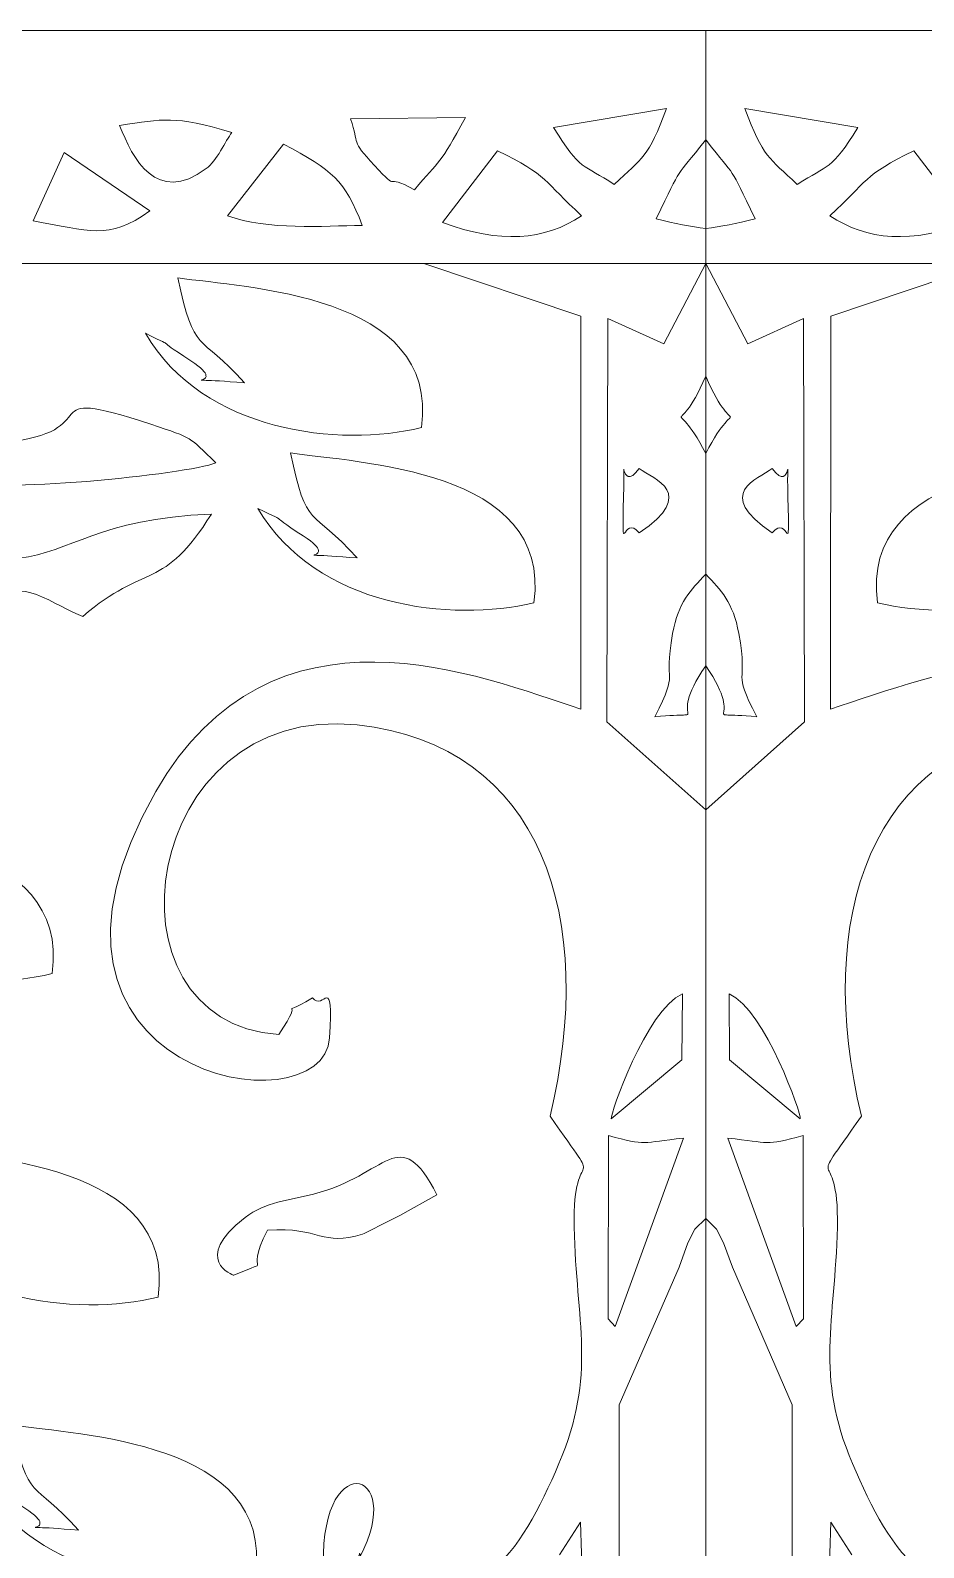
# Model space of a CAD drawing. Header units: inches. Extents: x 249 to 1192, y -18 to 440.
# Drawn here: x 599.886 to 600.461, y 265.172 to 266.148 of the extents above; entities that cross this region are included whole.
import ezdxf

# ---------------------------------------------------------------- set-up
doc = ezdxf.new("R2010")
doc.units = ezdxf.units.IN
doc.header["$MEASUREMENT"] = 0
doc.layers.add('ACP', color=15, linetype='Continuous', lineweight=15)
doc.layers.add('KOLOM', color=5, linetype='Continuous')

# ---------------------------------------------------------------- blocks, each defined once
blk = doc.blocks.new('GOTGAA')
for points in [[(0.01962130052610511, 2.461579883541902), (1.019621299984611, -0.03842011650981324), (0.0196212999846109, -0.03842011650981324), (0.0196212999846109, 2.461579883490187)], [(0.01962129998461107, 2.057692524164811), (0.7980663558168338, 0.1115798834901867), (0.0196212999846109, 0.1115798834901868)], [(0.07530811284359361, 1.044599092672313), (0.07530811284359361, 0.8460018039387058)], [(0.07530811284359361, 0.8460018039387058), (0.03674070664552108, 0.7573517301109591), (0.03112280229400398, 0.7416402238406994), (0.02662773359450213, 0.7328948595819793), (0.01962129998776476, 0.7260506965004745)], [(0.08323427488669738, 0.4064614234084942), (0.01962129998461091, 0.4631230870872716)], [(0.01962129998461094, 0.1115798834901866), (0.04668091871656043, 0.1633165509045066), (0.08259606341131857, 0.146892877354341), (0.08323427488669738, 0.4064614234084942)], [(0.09991816343138461, 0.3982523256527767), (0.100019510316261, 0.1455616723960461), (0.2009250381295035, 0.1115798834901866)]]:
    blk.add_lwpolyline(points)
for points in [[(0.1001044225712387, 0.9214652060842166), (0.09310327019557907, 1.143039626711851), (0.1114497954742051, 1.121515739635195), (0.1339844122952349, 1.299168611615059)], [(0.1339844122952349, 1.299168611615059), (0.1114497954742051, 1.121515739635195), (0.09310327019557907, 1.143039626711851), (0.1001044225712387, 0.9214652060842166)], [(0.1140848144825715, 0.8837751213075828), (0.1384984573324363, 0.9409703727771244), (0.1683190934489489, 0.9918766391705651), (0.2428419231377484, 0.9496615529367363)], [(0.2428419231377484, 0.9496615529367363), (0.1683190934489489, 0.9918766391705651), (0.1384984573324363, 0.9409703727771244), (0.1140848144825715, 0.8837751213075828)], [(0.2395522580347879, 0.9386147424785847), (0.2141936239605089, 0.8833450818228492), (0.2742156317882983, 0.8735582596639169), (0.2646698508692162, 0.9647786734223645)], [(0.2646698508692162, 0.9647786734223645), (0.2742156317882983, 0.8735582596639169), (0.2141936239605089, 0.8833450818228492), (0.2395522580347879, 0.9386147424785847)], [(0.2428419231377484, 0.9496615529367363), (0.2399603846795347, 0.93060559946355), (0.2462794999106173, 0.9532799106394931), (0.2395522580347879, 0.9386147424785847)], [(0.2395522580347879, 0.9386147424785847), (0.2462794999106173, 0.9532799106394931), (0.2399603846795347, 0.93060559946355), (0.2428419231377484, 0.9496615529367363)], [(0.1137150353078008, 0.9424111420062311), (0.1137150353078008, 0.9424111420062311), (0.1001044225712387, 0.9214652060842166), (0.1001044225712387, 0.9214652060842166)], [(0.1001044225712387, 0.9214652060842166), (0.1001044225712387, 0.9214652060842166), (0.1137150353078008, 0.9424111420062311), (0.1137150353078008, 0.9424111420062311)], [(0.1043226442686236, 0.7315575783419503), (0.1029887001344506, 0.792527316499152), (0.0895616074327747, 0.8263196548632024), (0.1140848144825715, 0.8837751213075828)], [(0.1140848144825715, 0.8837751213075828), (0.0895616074327747, 0.8263196548632024), (0.1029887001344506, 0.792527316499152), (0.1043226442686236, 0.7315575783419503)], [(0.03383177713732457, 0.6743267185074306), (0.03383177713732457, 0.6743267185074306), (0.07782454251505118, 0.7955704621522652), (0.07782454251505118, 0.7955704621522652)], [(0.07782454251505118, 0.7955704621522652), (0.07782454251505118, 0.7955704621522652), (0.03383177713732457, 0.6743267185074306), (0.03383177713732457, 0.6743267185074306)], [(0.07782454251505118, 0.7955704621522652), (0.07782454251505118, 0.7955704621522652), (0.08244541264718648, 0.7905715955303643), (0.08244541264718648, 0.7905715955303643)], [(0.08244541264718648, 0.7905715955303643), (0.08244541264718648, 0.7905715955303643), (0.07782454251505118, 0.7955704621522652), (0.07782454251505118, 0.7955704621522652)], [(0.08244541264718648, 0.7905715955303643), (0.08244541264718648, 0.7905715955303643), (0.08227010992729512, 0.6726394298284766), (0.08227010992729512, 0.6726394298284766)], [(0.08227010992729512, 0.6726394298284766), (0.08227010992729512, 0.6726394298284766), (0.08244541264718648, 0.7905715955303643), (0.08244541264718648, 0.7905715955303643)], [(0.3016121599813137, 0.733532473045726), (0.3185891327607888, 0.7667057736801599), (0.2943097060558409, 0.7496219758057512), (0.3233551754578342, 0.7625916379727105)], [(0.3233551754578342, 0.7625916379727105), (0.2943097060558409, 0.7496219758057512), (0.3185891327607888, 0.7667057736801599), (0.3016121599813137, 0.733532473045726)], [(0.3233551754578342, 0.7625916379727105), (0.3234565223427712, 0.7624218134628158), (0.3511023090906322, 0.7527856420787897), (0.3160499824273629, 0.7254247222507522)], [(0.3160499824273629, 0.7254247222507522), (0.3511023090906322, 0.7527856420787897), (0.3234565223427712, 0.7624218134628158), (0.3233551754578342, 0.7625916379727105)], [(0.2404013805842614, 0.7361455792141058), (0.2667406142479324, 0.7443738506290047), (0.2675513893274297, 0.7313302326270912), (0.3016121599813137, 0.733532473045726)], [(0.3016121599813137, 0.733532473045726), (0.2675513893274297, 0.7313302326270912), (0.2667406142479324, 0.7443738506290047), (0.2404013805842614, 0.7361455792141058)], [(0.2163712124341589, 0.724052430646603), (0.2191240129574523, 0.7253891138857742), (0.2401219918744346, 0.7360579278541601), (0.2404013805842614, 0.7361455792141058)], [(0.2404013805842614, 0.7361455792141058), (0.2401219918744346, 0.7360579278541601), (0.2191240129574523, 0.7253891138857742), (0.2163712124341589, 0.724052430646603)], [(0.1198095439290225, 0.6601135026712421), (0.08224545798231035, 0.714408041947582), (0.1056045454078289, 0.6728311671783578), (0.1043226442686236, 0.7315575783419503)], [(0.1043226442686236, 0.7315575783419503), (0.1056045454078289, 0.6728311671783578), (0.08224545798231035, 0.714408041947582), (0.1198095439290225, 0.6601135026712421)], [(0.1926067374688917, 0.7108444663447913), (0.1926067374688917, 0.7108444663447913), (0.2163712124341589, 0.724052430646603), (0.2163712124341589, 0.724052430646603)], [(0.2163712124341589, 0.724052430646603), (0.2163712124341589, 0.724052430646603), (0.1926067374688917, 0.7108444663447913), (0.1926067374688917, 0.7108444663447913)], [(0.3160499824273629, 0.7254247222507522), (0.3033131441852591, 0.7154817711069164), (0.2872455542652202, 0.7141971308627129), (0.2719750438996873, 0.7103760793900817)], [(0.2719750438996873, 0.7103760793900817), (0.2872455542652202, 0.7141971308627129), (0.3033131441852591, 0.7154817711069164), (0.3160499824273629, 0.7254247222507522)], [(0.2719750438996873, 0.7103760793900817), (0.2243584426092072, 0.69845823354247), (0.2170915970487123, 0.6632032131093266), (0.1926067374688917, 0.7108444663447913)], [(0.1926067374688917, 0.7108444663447913), (0.2170915970487123, 0.6632032131093266), (0.2243584426092072, 0.69845823354247), (0.2719750438996873, 0.7103760793900817)], [(0.08227010992729512, 0.6726394298284766), (0.05724838576780734, 0.6797665810340581), (0.06116804502037737, 0.6770740408207272), (0.03383177713732457, 0.6743267185074306)], [(0.03383177713732457, 0.6743267185074306), (0.06116804502037737, 0.6770740408207272), (0.05724838576780734, 0.6797665810340581), (0.08227010992729512, 0.6726394298284766)], [(0.3735081879767418, 0.4514073973256298), (0.478651472441558, 0.6348452590619071), (0.2651272814039325, 0.6706946652796824), (0.2616623135810807, 0.6097523181724636)], [(0.2616623135810807, 0.6097523181724636), (0.2651272814039325, 0.6706946652796824), (0.478651472441558, 0.6348452590619071), (0.3735081879767418, 0.4514073973256298)], [(0.08045134420842263, 0.6618747471851503), (0.08131416228288774, 0.6595163777816122), (0.05821802893720628, 0.5923590014332465), (0.03465350863681509, 0.5814135378600322)], [(0.03465350863681509, 0.5814135378600322), (0.05821802893720628, 0.5923590014332465), (0.08131416228288774, 0.6595163777816122), (0.08045134420842263, 0.6618747471851503)], [(0.03490276719166057, 0.6238915781736979), (0.03490276719166057, 0.6238915781736979), (0.08045134420842263, 0.6618747471851503), (0.08045134420842263, 0.6618747471851503)], [(0.08045134420842263, 0.6618747471851503), (0.08045134420842263, 0.6618747471851503), (0.03490276719166057, 0.6238915781736979), (0.03490276719166057, 0.6238915781736979)], [(0.2438362182521319, 0.4084527527422595), (0.1246303687260338, 0.4212087647193514), (0.08933426171791568, 0.5338325449345303), (0.1198095439290225, 0.6601135026712421)], [(0.1198095439290225, 0.6601135026712421), (0.08933426171791568, 0.5338325449345303), (0.1246303687260338, 0.4212087647193514), (0.2438362182521319, 0.4084527527422595)], [(0.03465350863681509, 0.5814135378600322), (0.03465350863681509, 0.5814135378600322), (0.03490276719166057, 0.6238915781736979), (0.03490276719166057, 0.6238915781736979)], [(0.03490276719166057, 0.6238915781736979), (0.03490276719166057, 0.6238915781736979), (0.03465350863681509, 0.5814135378600322), (0.03465350863681509, 0.5814135378600322)], [(0.2943644881558069, 0.6076733374787524), (0.4129266480073042, 0.5996231078887432), (0.3829252309609036, 0.3935684561814871), (0.2438362182521319, 0.4084527527422595)], [(0.2438362182521319, 0.4084527527422595), (0.3829252309609036, 0.3935684561814871), (0.4129266480073042, 0.5996231078887432), (0.2943644881558069, 0.6076733374787524)], [(0.2616623135810807, 0.6097523181724636), (0.2592053363976039, 0.5665155457742683), (0.2655600599936643, 0.5933204272876507), (0.2726242117842849, 0.5840649914983884)], [(0.2726242117842849, 0.5840649914983884), (0.2655600599936643, 0.5933204272876507), (0.2592053363976039, 0.5665155457742683), (0.2616623135810807, 0.6097523181724636)], [(0.2726242117842849, 0.5840649914983884), (0.2986292746381631, 0.5994450660638536), (0.2749771029778263, 0.5796029894561547), (0.2943644881558069, 0.6076733374787524)], [(0.2943644881558069, 0.6076733374787524), (0.2749771029778263, 0.5796029894561547), (0.2986292746381631, 0.5994450660638536), (0.2726242117842849, 0.5840649914983884)], [(0.0999181634313542, 0.3982523257285834), (0.1638872215616964, 0.3776843862963344), (0.2984923193882479, 0.3205274822967689), (0.3735081879767418, 0.4514073973256298)], [(0.3735081879767418, 0.4514073973256298), (0.2984923193882479, 0.3205274822967689), (0.1638872215616964, 0.3776843862963344), (0.0999181634313542, 0.3982523257285834)], [(0.05239743039429128, 0.4031827147255268), (0.01147246261466283, 0.3992575772629601), (0.04748073692233937, 0.4109398600807176), (0.01962129998461089, 0.3703518022158804)], [(0.04090140671641824, 0.3496386902187215), (0.04745882408235304, 0.3851429692067105), (0.03597649592947147, 0.3709708399454966), (0.05239743039429128, 0.4031827147255268)], [(0.08323427488669738, 0.4064614234084942), (0.08323427488669738, 0.4064614234084942), (0.08259606342209307, 0.1468928773494139), (0.08259606342209307, 0.1468928773494139)], [(0.08259606342209307, 0.1468928773494139), (0.08259606342209307, 0.1468928773494139), (0.08323427488669738, 0.4064614234084942), (0.08323427488669738, 0.4064614234084942)], [(0.1000195103162914, 0.1455616723202394), (0.1000195103162914, 0.1455616723202394), (0.0999181634313542, 0.3982523257285834), (0.0999181634313542, 0.3982523257285834)], [(0.0999181634313542, 0.3982523257285834), (0.0999181634313542, 0.3982523257285834), (0.1000195103162914, 0.1455616723202394), (0.1000195103162914, 0.1455616723202394)], [(0.01962129998461089, 0.3114007844424272), (0.02954781649845692, 0.3222065536607281), (0.03712965913375656, 0.3292268797713758), (0.04090140671641824, 0.3496386902187215)], [(0.06245542436957922, 0.2849410301588309), (0.07305028250301097, 0.2715714586621193), (0.07354058229770696, 0.3063279619855719), (0.07247507045336757, 0.2617408108232139)], [(0.07247507045336757, 0.2617408108232139), (0.07354058229770696, 0.3063279619855719), (0.07305028250301097, 0.2715714586621193), (0.06245542436957922, 0.2849410301588309)], [(0.06245542436957922, 0.2435312407945028), (0.05297264286545812, 0.2503242211902916), (0.02447225535812702, 0.2593851805246743), (0.06245542436957922, 0.2849410301588309)], [(0.06245542436957922, 0.2849410301588309), (0.02447225535812702, 0.2593851805246743), (0.05297264286545812, 0.2503242211902916), (0.06245542436957922, 0.2435312407945028)], [(0.07247507045336757, 0.2617408108232139), (0.07156568759393135, 0.2236919032918024), (0.0756387367264062, 0.2615463343683345), (0.06245542436957922, 0.2435312407945028)], [(0.06245542436957922, 0.2435312407945028), (0.0756387367264062, 0.2615463343683345), (0.07156568759393135, 0.2236919032918024), (0.07247507045336757, 0.2617408108232139)], [(0.01962129998461092, 0.1841181677213173), (0.03962498420873304, 0.2304711881625996), (0.04183270283736436, 0.190907555567127), (0.01962129998461092, 0.2338567219405007)], [(0.08259606342209307, 0.1468928773494139), (0.08259606342209307, 0.1468928773494139), (0.04668091868435875, 0.1633165509192321), (0.04668091868435875, 0.1633165509192321)], [(0.04668091868435875, 0.1633165509192321), (0.04668091868435875, 0.1633165509192321), (0.08259606342209307, 0.1468928773494139), (0.08259606342209307, 0.1468928773494139)], [(0.09945270662550909, 0.08081862286460151), (0.1232309483873779, 0.09674804924842473), (0.1521371067784369, 0.0990354803429212), (0.1889112190445772, 0.08524752360592736)], [(0.1889112190445772, 0.08524752360592736), (0.1521371067784369, 0.0990354803429212), (0.1232309483873779, 0.09674804924842473), (0.09945270662550909, 0.08081862286460151)], [(0.01962129998460524, 0.08910266705227518), (0.02917438612097557, 0.08801693006230321), (0.03943099660324107, 0.08583189586725644), (0.05143131472886076, 0.08284725240206958)], [(0.05143131472886076, 0.08284725240206958), (0.03943099660324107, 0.08583189586725644), (0.02917438612097557, 0.08801693006230321), (0.01962129998460524, 0.08910266705227518)], [(0.2406227734516047, 0.08703708344485683), (0.2661522031426271, 0.0875498749344068), (0.3011956843254131, 0.0902482970337557), (0.327415296708641, 0.08083020054170165)], [(0.327415296708641, 0.08083020054170165), (0.3011956843254131, 0.0902482970337557), (0.2661522031426271, 0.0875498749344068), (0.2406227734516047, 0.08703708344485683)], [(0.3773962959640542, 0.07779508181346095), (0.4042560592919555, 0.09710173640804998), (0.4163107141751201, 0.09036715900273862), (0.4523610659699697, 0.0841785383125524)], [(0.4523610659699697, 0.0841785383125524), (0.4163107141751201, 0.09036715900273862), (0.4042560592919555, 0.09710173640804998), (0.3773962959640542, 0.07779508181346095)], [(0.05143131472886076, 0.08284725240206958), (0.03404832528336366, 0.04681626814608375), (0.04012057903610078, 0.05782331480131697), (0.01980951745632265, 0.03234012903837158)], [(0.01980951745632265, 0.03234012903837158), (0.04012057903610078, 0.05782331480131697), (0.03404832528336366, 0.04681626814608375), (0.05143131472886076, 0.08284725240206958)], [(0.1535254141894309, 0.0391920712467968), (0.121034576715942, 0.05457905410517894), (0.1236900235762834, 0.0588427013376478), (0.09945270662550909, 0.08081862286460151)], [(0.09945270662550909, 0.08081862286460151), (0.1236900235762834, 0.0588427013376478), (0.121034576715942, 0.05457905410517894), (0.1535254141894309, 0.0391920712467968)], [(0.1889112190445772, 0.08524752360592736), (0.1889112190445772, 0.08524752360592736), (0.1535254141894309, 0.0391920712467968), (0.1535254141894309, 0.0391920712467968)], [(0.1535254141894309, 0.0391920712467968), (0.1535254141894309, 0.0391920712467968), (0.1889112190445772, 0.08524752360592736), (0.1889112190445772, 0.08524752360592736)], [(0.2912169912847511, 0.03483389130960735), (0.2598314374319082, 0.05140408903282312), (0.2516789733825462, 0.0581368037968466), (0.2406227734516047, 0.08703708344485683)], [(0.2406227734516047, 0.08703708344485683), (0.2516789733825462, 0.0581368037968466), (0.2598314374319082, 0.05140408903282312), (0.2912169912847511, 0.03483389130960735)], [(0.327415296708641, 0.08083020054170165), (0.327415296708641, 0.08083020054170165), (0.2912169912847511, 0.03483389130960735), (0.2912169912847511, 0.03483389130960735)], [(0.2912169912847511, 0.03483389130960735), (0.2912169912847511, 0.03483389130960735), (0.327415296708641, 0.08083020054170165), (0.327415296708641, 0.08083020054170165)], [(0.4523610659699697, 0.0841785383125524), (0.4523610659699697, 0.0841785383125524), (0.4323737455988534, 0.04009699296982383), (0.4323737455988534, 0.04009699296982383)], [(0.4323737455988534, 0.04009699296982383), (0.4323737455988534, 0.04009699296982383), (0.4523610659699697, 0.0841785383125524), (0.4523610659699697, 0.0841785383125524)], [(0.3410419118888415, 0.05057312129526803), (0.3731214145986597, 0.07421103144749042), (0.3883417878019451, 0.04418834588724163), (0.3967593387525383, 0.02271144759467214)], [(0.3967593387525383, 0.02271144759467214), (0.3883417878019451, 0.04418834588724163), (0.3731214145986597, 0.07421103144749042), (0.3410419118888415, 0.05057312129526803)], [(0.4323737455988534, 0.04009699296982383), (0.4323737455988534, 0.04009699296982383), (0.3773962959640542, 0.07779508181346095), (0.3773962959640542, 0.07779508181346095)], [(0.3773962959640542, 0.07779508181346095), (0.3773962959640542, 0.07779508181346095), (0.4323737455988534, 0.04009699296982383), (0.4323737455988534, 0.04009699296982383)], [(0.04481125088259974, 0.01188215203253051), (0.05660496280570548, 0.04390143234851474), (0.06028729578983683, 0.04308231039169641), (0.07845345666073955, 0.06074994635425179)], [(0.07845345666073955, 0.06074994635425179), (0.06028729578983683, 0.04308231039169641), (0.05660496280570548, 0.04390143234851474), (0.04481125088259974, 0.01188215203253051)], [(0.07845345666073955, 0.06074994635425179), (0.09860413294068993, 0.04758096942649903), (0.1003443068791094, 0.05219007194699499), (0.1174779154920458, 0.02403828520544726)], [(0.1174779154920458, 0.02403828520544726), (0.1003443068791094, 0.05219007194699499), (0.09860413294068993, 0.04758096942649903), (0.07845345666073955, 0.06074994635425179)], [(0.1742259249992739, 0.01756949400400432), (0.190890069413328, 0.04885752595542669), (0.1905284703232573, 0.04427260266021626), (0.2070448725943681, 0.06429960157795866)], [(0.2070448725943681, 0.06429960157795866), (0.1905284703232573, 0.04427260266021626), (0.190890069413328, 0.04885752595542669), (0.1742259249992739, 0.01756949400400432)], [(0.2070448725943681, 0.06429960157795866), (0.2281913025925575, 0.05201661881741559), (0.2152193554531214, 0.06737603430568706), (0.2328419367037227, 0.04845233302311547)], [(0.2328419367037227, 0.04845233302311547), (0.2152193554531214, 0.06737603430568706), (0.2281913025925575, 0.05201661881741559), (0.2070448725943681, 0.06429960157795866)], [(0.3245088765709121, 0.02722081798712539), (0.3287010605647418, 0.03287967600012687), (0.3341344554920171, 0.04548098468439976), (0.3410419118888415, 0.05057312129526803)], [(0.3410419118888415, 0.05057312129526803), (0.3341344554920171, 0.04548098468439976), (0.3287010605647418, 0.03287967600012687), (0.3245088765709121, 0.02722081798712539)], [(0.2328419367037227, 0.04845233302311547), (0.2486312195467213, 0.0314989101815617), (0.2420583734412336, 0.03579021954711825), (0.248163303265585, 0.01848440749367652)], [(0.248163303265585, 0.01848440749367652), (0.2420583734412336, 0.03579021954711825), (0.2486312195467213, 0.0314989101815617), (0.2328419367037227, 0.04845233302311547)], [(0.01980951745632265, 0.03234012903837158), (0.01974669733404497, 0.03237959745385616), (0.01968395822935772, 0.03241900343831119), (0.01962129998458553, 0.03245834734731241)], [(0.01962129998458553, 0.03245834734731241), (0.01968395822935772, 0.03241900343831119), (0.01974669733404497, 0.03237959745385616), (0.01980951745632265, 0.03234012903837158)], [(0.1174779154920458, 0.02403828520544726), (0.1174779154920458, 0.02403828520544726), (0.04481125088259974, 0.01188215203253051), (0.04481125088259974, 0.01188215203253051)], [(0.04481125088259974, 0.01188215203253051), (0.04481125088259974, 0.01188215203253051), (0.1174779154920458, 0.02403828520544726), (0.1174779154920458, 0.02403828520544726)], [(0.3967593387525383, 0.02271144759467214), (0.3683395546682493, 0.01862509434168569), (0.3619468343482755, 0.01619307231067069), (0.3245088765709121, 0.02722081798712539)], [(0.3245088765709121, 0.02722081798712539), (0.3619468343482755, 0.01619307231067069), (0.3683395546682493, 0.01862509434168569), (0.3967593387525383, 0.02271144759467214)], [(0.248163303265585, 0.01848440749367652), (0.248163303265585, 0.01848440749367652), (0.1742259249992739, 0.01756949400400432), (0.1742259249992739, 0.01756949400400432)], [(0.1742259249992739, 0.01756949400400432), (0.1742259249992739, 0.01756949400400432), (0.248163303265585, 0.01848440749367652), (0.248163303265585, 0.01848440749367652)]]:
    blk.add_open_spline(points, degree=3)
for points, knots in [([(0.4231806117354266, 0.9265838612202999), (0.4785766117354284, 0.9217438612202984), (0.4289686117354256, 0.9308878612202975), (0.4577406117354256, 0.9123838612203046), (0.4577406117354256, 0.9123838612203046), (0.4848206117354272, 0.8949638612203032), (0.4626806117354269, 0.9064918612203017), (0.486968611735429, 0.8946678612202974), (0.486968611735429, 0.8946678612202974), (0.4495126117354266, 0.9584958612202983), (0.3618806117354309, 0.9681678612203073), (0.3093886117354265, 0.9553598612203076), (0.3093886117354265, 0.9553598612203076), (0.2973046117354285, 0.8689198612203044), (0.4231646117354279, 0.8655998612203022), (0.4660086117354267, 0.8589118612203053), (0.4660086117354267, 0.8589118612203053), (0.4555846117354298, 0.9091678612203027), (0.4526166117354271, 0.8936398612203065), (0.4231806117354266, 0.9265838612202999)], [0, 0, 0, 0, 0.1666666666666667, 0.1666666666666667, 0.1666666666666667, 0.1666666666666667, 0.3333333333333333, 0.3333333333333333, 0.3333333333333333, 0.3333333333333333, 0.5, 0.5, 0.5, 0.5, 0.6666666666666666, 0.6666666666666666, 0.6666666666666666, 0.6666666666666666, 1, 1, 1, 1]), ([(0.485785299732091, 0.7478794958114876), (0.5411812997320928, 0.7430394958114861), (0.49157329973209, 0.7521834958114852), (0.5203452997320901, 0.7336794958114923), (0.5203452997320901, 0.7336794958114923), (0.5474252997320916, 0.716259495811491), (0.5252852997320914, 0.7277874958114894), (0.5495732997320935, 0.7159634958114851), (0.5495732997320935, 0.7159634958114851), (0.5121172997320911, 0.779791495811486), (0.4244852997320953, 0.789463495811495), (0.3719932997320909, 0.7766554958114953), (0.3719932997320909, 0.7766554958114953), (0.3599092997320929, 0.6902154958114921), (0.4857692997320923, 0.6868954958114899), (0.5286132997320911, 0.680207495811493), (0.5286132997320911, 0.680207495811493), (0.5181892997320943, 0.7304634958114904), (0.5152212997320915, 0.7149354958114942), (0.485785299732091, 0.7478794958114876)], [0, 0, 0, 0, 0.1666666666666667, 0.1666666666666667, 0.1666666666666667, 0.1666666666666667, 0.3333333333333333, 0.3333333333333333, 0.3333333333333333, 0.3333333333333333, 0.5, 0.5, 0.5, 0.5, 0.6666666666666666, 0.6666666666666666, 0.6666666666666666, 0.6666666666666666, 1, 1, 1, 1]), ([(0.5539842195078264, 0.5397212390626396), (0.6093802195078282, 0.5348812390626381), (0.5597722195078254, 0.5440252390626372), (0.5885442195078254, 0.5255212390626443), (0.5885442195078254, 0.5255212390626443), (0.615624219507827, 0.5081012390626429), (0.5934842195078267, 0.5196292390626414), (0.6177722195078288, 0.5078052390626371), (0.6177722195078288, 0.5078052390626371), (0.5803162195078264, 0.571633239062638), (0.4926842195078306, 0.581305239062647), (0.4401922195078262, 0.5684972390626473), (0.4401922195078262, 0.5684972390626473), (0.4281082195078282, 0.4820572390626441), (0.5539682195078277, 0.4787372390626419), (0.5968122195078265, 0.472049239062645), (0.5968122195078265, 0.472049239062645), (0.5863882195078296, 0.5223052390626424), (0.5834202195078269, 0.5067772390626462), (0.5539842195078264, 0.5397212390626396)], [0, 0, 0, 0, 0.1666666666666667, 0.1666666666666667, 0.1666666666666667, 0.1666666666666667, 0.3333333333333333, 0.3333333333333333, 0.3333333333333333, 0.3333333333333333, 0.5, 0.5, 0.5, 0.5, 0.6666666666666666, 0.6666666666666666, 0.6666666666666666, 0.6666666666666666, 1, 1, 1, 1]), ([(0.4204092732728659, 0.3386396560409501), (0.380269273272865, 0.30407165604095), (0.3686492732728643, 0.3226956560409526), (0.3377252732728655, 0.2727836560409465), (0.3377252732728655, 0.2727836560409465), (0.4112932732728671, 0.2760396560409468), (0.427697273272865, 0.2973156560409471), (0.4616332732728656, 0.3011996560409465), (0.4616332732728656, 0.3011996560409465), (0.4838172732728685, 0.3037396560409498), (0.466309273272862, 0.2928716560409548), (0.4959372732728644, 0.3065596560409496), (0.4959372732728644, 0.3065596560409496), (0.5100932732728642, 0.3368076560409499), (0.5164492732728645, 0.4182636560409527), (0.5075532732728645, 0.4425316560409449), (0.5075532732728645, 0.4425316560409449), (0.4520452732728648, 0.4021876560409474), (0.4708492732728606, 0.3576596560409548), (0.4709932732728666, 0.3543996560409504), (0.4709932732728666, 0.3543996560409504), (0.4709932732728666, 0.3543996560409504), (0.4687932732728646, 0.3332156560409452), (0.4687932732728646, 0.3332156560409452), (0.4687932732728646, 0.3332156560409452), (0.4679412732728663, 0.3083716560409506), (0.4360852732728651, 0.3334276560409428), (0.4204092732728659, 0.3386396560409501)], [0, 0, 0, 0, 0.125, 0.125, 0.125, 0.125, 0.25, 0.25, 0.25, 0.25, 0.375, 0.375, 0.375, 0.375, 0.5, 0.5, 0.5, 0.5, 0.625, 0.625, 0.625, 0.625, 0.75, 0.75, 0.75, 0.75, 1, 1, 1, 1]), ([(0.2439941545133637, 0.3010726361393472), (0.2993901545133655, 0.2962326361393457), (0.2497821545133627, 0.3053766361393448), (0.2785541545133627, 0.2868726361393519), (0.2785541545133627, 0.2868726361393519), (0.3056341545133643, 0.2694526361393506), (0.283494154513364, 0.280980636139349), (0.3077821545133661, 0.2691566361393447), (0.3077821545133661, 0.2691566361393447), (0.2703261545133637, 0.3329846361393456), (0.182694154513368, 0.3426566361393546), (0.1302021545133636, 0.3298486361393549), (0.1302021545133636, 0.3298486361393549), (0.1181181545133656, 0.2434086361393517), (0.243978154513365, 0.2400886361393495), (0.2868221545133638, 0.2334006361393526), (0.2868221545133638, 0.2334006361393526), (0.2763981545133669, 0.28365663613935), (0.2734301545133642, 0.2681286361393538), (0.2439941545133637, 0.3010726361393472)], [0, 0, 0, 0, 0.1666666666666667, 0.1666666666666667, 0.1666666666666667, 0.1666666666666667, 0.3333333333333333, 0.3333333333333333, 0.3333333333333333, 0.3333333333333333, 0.5, 0.5, 0.5, 0.5, 0.6666666666666666, 0.6666666666666666, 0.6666666666666666, 0.6666666666666666, 1, 1, 1, 1]), ([(0.4730721112384364, 0.2269637802416948), (0.4712441112384367, 0.2053517802416973), (0.4500881112384389, 0.1561877802416998), (0.5049481112384369, 0.1120957802416935), (0.5049481112384369, 0.1120957802416935), (0.5204921112384389, 0.1310277802417001), (0.5055201112384387, 0.1450477802416952), (0.5018281112384377, 0.1811717802416961), (0.5018281112384377, 0.1811717802416961), (0.4984161112384369, 0.2145517802416972), (0.5194921112384376, 0.2277837802416993), (0.496032111238434, 0.2504197802416979), (0.496032111238434, 0.2504197802416979), (0.4853761112384367, 0.2607037802416965), (0.35201211123844, 0.247207780241693), (0.3347481112384356, 0.2398597802416926), (0.3347481112384356, 0.2398597802416926), (0.3531641112384376, 0.2225237802416995), (0.3482281112384369, 0.224455780241696), (0.3767521112384378, 0.2150157802417052), (0.3767521112384378, 0.2150157802417052), (0.4569281112384393, 0.1884917802416961), (0.4006721112384382, 0.2202037802417021), (0.4730721112384364, 0.2269637802416948)], [0, 0, 0, 0, 0.1428571428571428, 0.1428571428571428, 0.1428571428571428, 0.1428571428571428, 0.2857142857142857, 0.2857142857142857, 0.2857142857142857, 0.2857142857142857, 0.4285714285714285, 0.4285714285714285, 0.4285714285714285, 0.4285714285714285, 0.5714285714285714, 0.5714285714285714, 0.5714285714285714, 0.5714285714285714, 0.7142857142857143, 0.7142857142857143, 0.7142857142857143, 0.7142857142857143, 1, 1, 1, 1]), ([(0.3163647210283722, 0.1884322234865003), (0.371760721028374, 0.1835922234864988), (0.3221527210283712, 0.192736223486498), (0.3509247210283712, 0.174232223486505), (0.3509247210283712, 0.174232223486505), (0.3780047210283728, 0.1568122234865037), (0.3558647210283725, 0.1683402234865021), (0.3801527210283746, 0.1565162234864979), (0.3801527210283746, 0.1565162234864979), (0.3426967210283722, 0.2203442234864987), (0.2550647210283765, 0.2300162234865077), (0.2025727210283721, 0.217208223486508), (0.2025727210283721, 0.217208223486508), (0.1904887210283741, 0.1307682234865049), (0.3163487210283735, 0.1274482234865026), (0.3591927210283723, 0.1207602234865057), (0.3591927210283723, 0.1207602234865057), (0.3487687210283754, 0.1710162234865031), (0.3458007210283727, 0.1554882234865069), (0.3163647210283722, 0.1884322234865003)], [0, 0, 0, 0, 0.1666666666666667, 0.1666666666666667, 0.1666666666666667, 0.1666666666666667, 0.3333333333333333, 0.3333333333333333, 0.3333333333333333, 0.3333333333333333, 0.5, 0.5, 0.5, 0.5, 0.6666666666666666, 0.6666666666666666, 0.6666666666666666, 0.6666666666666666, 1, 1, 1, 1])]:
    blk.add_open_spline(points, degree=3, knots=knots)
blk = doc.blocks.new('GORRG')
at = {"xscale": -1, "rotation": 359.9999999751687}
blk.add_blockref('GOTGAA', (-0.9607574000141272, -8.50364315638577e-12), dxfattribs=at)
blk.add_blockref('GOTGAA', (-0.9999999999999999, 0))
blk = doc.blocks.new('tampak depan')
at = {"layer": 'ACP', "xscale": -1, "rotation": 180}
blk.add_blockref('GORRG', (686.9910157643332, 340.9384919465561), dxfattribs=at)

msp = doc.modelspace()

# ---------------------------------------------------------------- block references
at = {"layer": 'KOLOM'}
msp.add_blockref('tampak depan', (-85.68993107259121, -74.82901579312323), dxfattribs=at)

doc.saveas('drawing.dxf')
